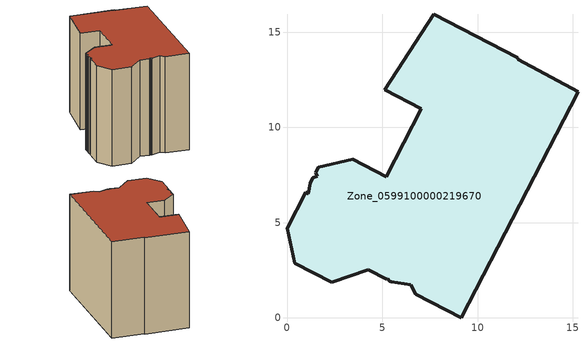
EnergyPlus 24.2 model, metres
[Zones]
Zone_0599100000219670
 floor ground (C_G): 6.5,1.75 5.48,1.89 5.4,1.93 5.28,2.06 5.23,2.02 4.26,2.52 2.35,1.87 0.42,2.87 0,4.72 0.97,6.6 1.12,6.52 1.21,7.06 1.36,7.35 1.6,7.44 1.5,7.63 1.65,7.91 3.44,8.32 5.2,7.41 7.05,10.99 5.13,11.99 7.71,15.95 12.12,13.65 12.11,13.56 15.27,11.87 9.15,0 6.75,1.24 z0
 wall outside (C_F): 7.05,10.99 5.2,7.41 3.44,8.32 1.65,7.91 1.5,7.63 1.6,7.44 1.36,7.35 1.21,7.06 1.12,6.52 0.97,6.6 0,4.72 0.42,2.87 2.35,1.87 4.26,2.52 5.23,2.02 5.28,2.06 5.4,1.93 5.48,1.89 6.5,1.75 6.75,1.24 9.15,0 15.27,11.87 12.11,13.56 12.12,13.65 7.71,15.95 5.13,11.99 7.05,10.99 z0:11.02
 roof outside (C_R): 5.4,1.93 5.48,1.89 6.5,1.75 6.75,1.24 9.15,0 15.27,11.87 12.11,13.56 12.12,13.65 7.71,15.95 5.13,11.99 7.05,10.99 5.2,7.41 3.44,8.32 1.65,7.91 1.5,7.63 1.6,7.44 1.36,7.35 1.21,7.06 1.12,6.52 0.97,6.6 0,4.72 0.42,2.87 2.35,1.87 4.26,2.52 5.23,2.02 5.28,2.06 z11.02
[BUILDING]
Pand.0599100000219670: North Axis=0; Terrain=City; Loads Convergence Tolerance Value=0.04; Temperature Convergence Tolerance Value=0.4; Solar Distribution=FullExterior; Maximum Number of Warmup Days=25; Minimum Number of Warmup Days=1
[Site:Location]
Rotterdam.The.Hague.AP_ZH_NLD Design_Conditions: Latitude=51.96; Longitude=4.45; Time Zone=1; Elevation=-4.5
[SITE:GROUNDTEMPERATURE:BUILDINGSURFACE]
18, 18, 18, 18, 18, 18, 18, 18, 18, 18, 18, 18
[MATERIAL] Thermal Absorptance=0.9; Solar Absorptance=0.7; Visible Absorptance=0.7
Name | Roughness | Thickness | Conductivity | Density | Specific Heat
G.TC.1946 | MediumSmooth | 0.15 | 1 | 540 | 1210
F.TC.1946 | Rough | 0.3 | 0.857143 | 1920 | 840
R.TC.1946 | MediumRough | 0.2 | 0.909091 | 1500 | 1000
[CONSTRUCTION]
C_G: G.TC.1946
C_F: F.TC.1946
C_R: R.TC.1946
[ZONE]
Zone_0599100000219670: Type=1; Multiplier=1; Ceiling Height=Autocalculate; Volume=Autocalculate; Floor Area=autocalculate; Part of Total Floor Area=Yes
[ZONEINFILTRATION:DESIGNFLOWRATE]
Infil_Zone_0599100000219670: Zone or ZoneList or Space or SpaceList=Zone_0599100000219670; Schedule=AlwaysOn; Design Flow Rate Calculation Method=Flow/Area; Flow Rate per Floor Area=0.003; Constant Term Coefficient=1; Temperature Term Coefficient=0; Velocity Term Coefficient=0; Velocity Squared Term Coefficient=0
[HVACTEMPLATE:ZONE:IDEALLOADSAIRSYSTEM]
Zone_0599100000219670: Maximum Heating Supply Air Temperature=50; Minimum Cooling Supply Air Temperature=13; Maximum Heating Supply Air Humidity Ratio=0.0156; Minimum Cooling Supply Air Humidity Ratio=0.0077; Heating Limit=NoLimit; Cooling Limit=NoLimit; Dehumidification Control Type=ConstantSensibleHeatRatio; Cooling Sensible Heat Ratio=0.7; Dehumidification Setpoint=60; Humidification Control Type=None; Humidification Setpoint=30; Outdoor Air Method=None; Outdoor Air Flow Rate per Person=0.00944; Outdoor Air Flow Rate per Zone Floor Area=0; Outdoor Air Flow Rate per Zone=0; Demand Controlled Ventilation Type=None; Outdoor Air Economizer Type=NoEconomizer; Heat Recovery Type=None; Sensible Heat Recovery Effectiveness=0.7; Latent Heat Recovery Effectiveness=0.65
[ZONECONTROL:THERMOSTAT]
ThermostatControl_Zone_0599100000219670: Zone or ZoneList=Zone_0599100000219670; Control Type Schedule=DualSetpointControlType; Control 1=Thermostat_Zone_0599100000219670; Temperature Difference Between Cutout And Setpoint=0
[THERMOSTATSETPOINT:DUALSETPOINT]
Thermostat_Zone_0599100000219670: Heating Setpoint Temperature Schedule=HeatingSetpoint_Zone_0599100000219670; Cooling Setpoint Temperature Schedule=CoolingSetpoint_Zone_0599100000219670
[SCHEDULE:COMPACT]
HeatingSetpoint_Zone_0599100000219670: Through: 12/31, For: AllDays, Until: 24:00, 21
CoolingSetpoint_Zone_0599100000219670: Through: 12/31, For: AllDays, Until: 24:00, 24
DualSetpointControlType: Through: 12/31, For: AllDays, Until: 24:00, 4
AlwaysOn: Through: 12/31, For: AllDays, Until: 24:00, 1
